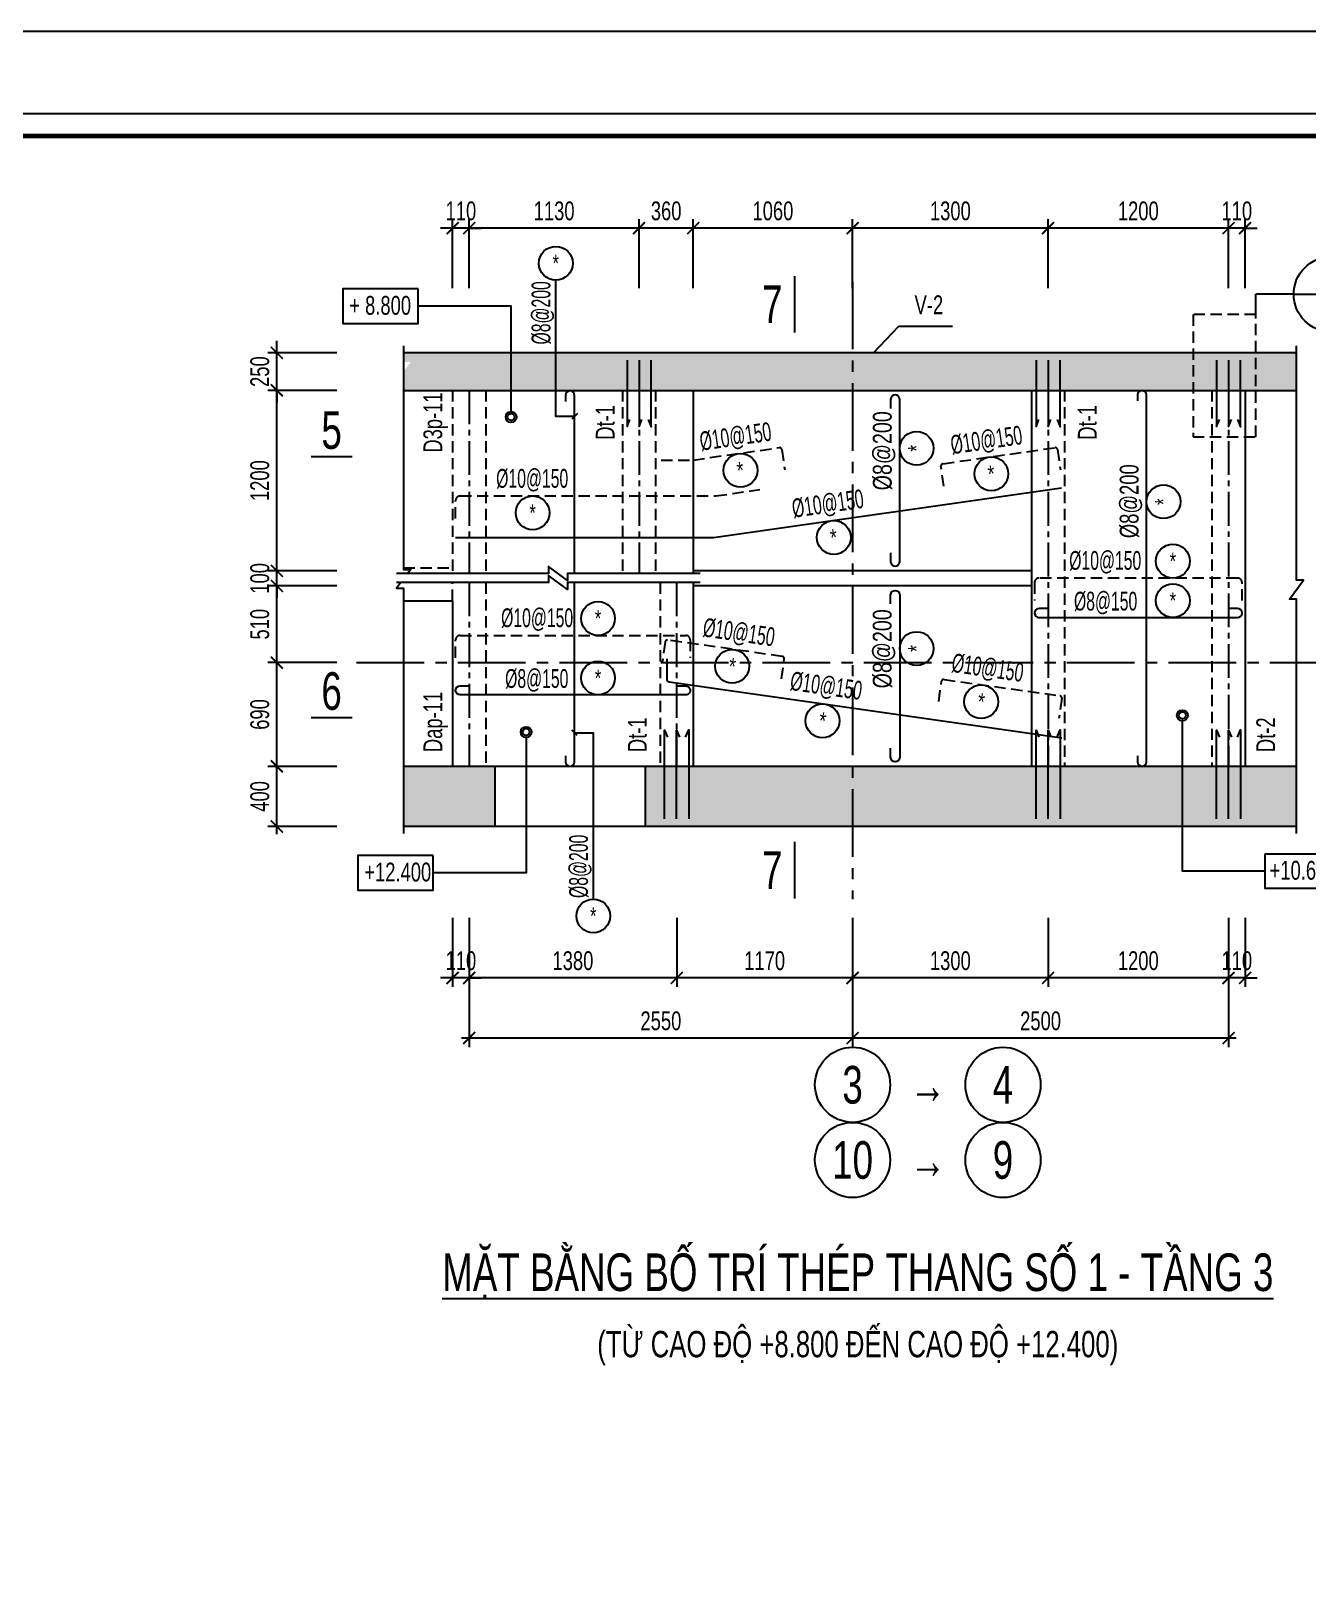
# Model space of a CAD drawing. Header units: millimetres. Extents: x -77370 to 109412, y -14880 to 214694.
# Drawn here: x 56709 to 65201, y 204368 to 214694 of the extents above; entities that cross this region are included whole.
import ezdxf
from ezdxf.enums import TextEntityAlignment as Align

# ---------------------------------------------------------------- set-up
doc = ezdxf.new("R2010")
doc.units = ezdxf.units.MM
doc.header["$LTSCALE"] = 300
doc.header["$MEASUREMENT"] = 0
doc.header["$PDMODE"] = 66
doc.linetypes.add('CENTER2', pattern=[1.125, 0.75, -0.125, 0.125, -0.125])
doc.linetypes.add('HIDDEN', pattern=[0.375, 0.25, -0.125])
doc.layers.get('0').update_dxf_attribs({"linetype": 'CONTINUOUS'})
doc.layers.get('DEFPOINTS').update_dxf_attribs({"linetype": 'CONTINUOUS'})
for name, color, linetype in [('CDC-KHUNGTEN', 7, 'CONTINUOUS'), ('CDC.01.AXIS', 160, 'CENTER2'), ('CDC.02.DIM', 1, 'CONTINUOUS'), ('CDC.03.BORDER', 3, 'CONTINUOUS'), ('CDC.06.TEXT', 2, 'CONTINUOUS'), ('CDC.10.HATCH', 251, 'CONTINUOUS'), ('CDC.11.NOTE', 8, 'CONTINUOUS'), ('CDC.14.STEELNUM', 2, 'CONTINUOUS'), ('KCS_BEAM', 8, 'HIDDEN'), ('KCS_COLUMN', 4, 'CONTINUOUS'), ('KCS_STEEL', 4, 'CONTINUOUS'), ('KCS_STEEL_BOTTOM', 4, 'CONTINUOUS'), ('KCS_STEEL_TOP', 4, 'HIDDEN'), ('KCS_TEXT_B', 2, 'CONTINUOUS')]:
    doc.layers.add(name, color=color, linetype=linetype)
doc.styles.add('KCS_BIGTEXT', font='arial.ttf', dxfattribs={"width": 0.7})
doc.styles.add('KCS_SMTEXT', font='arial.ttf', dxfattribs={"width": 0.7})
doc.dimstyles.new('KCS_DIM50', dxfattribs={"dimscale": 2, "dimtxt": 62.5, "dimasz": 40, "dimexe": 30, "dimexo": 0, "dimgap": 25, "dimtad": 1, "dimdec": 0, "dimzin": 13, "dimdsep": 46, "dimtxsty": 'KCS_SMTEXT', "dimblk": 'ARCHTICK', "dimcen": 0, "dimdle": 25, "dimclrd": 1, "dimclre": 1, "dimclrt": 2, "dimadec": 0, "dimazin": 0, "dimtfac": 1, "dimtdec": 0, "dimtix": 1, "dimtmove": 2, "dimatfit": 3, "dimfxl": 1, "dimtolj": 1, "dimtzin": 13, "dimarcsym": 0})

# ---------------------------------------------------------------- blocks, each defined once
blk = doc.blocks.new('_ArchTick')
at = {"color": 0, "linetype": 'ByBlock', "const_width": 0.15}
blk.add_lwpolyline([(-0.5, -0.5), (0.5, 0.5)], dxfattribs=at)
blk = doc.blocks.new('*D1352')
at = {"layer": 'CDC.02.DIM', "color": 1, "lineweight": -2, "transparency": 16777216}
for p, q in [((62173, 208798), (62173, 207938)), ((64673, 208798), (64673, 207938)), ((64723, 207998), (62123, 207998))]:
    blk.add_line(p, q, dxfattribs=at)
at = {"layer": 'DEFPOINTS', "color": 0, "transparency": 16777216}
for p in [(62173, 208798), (64673, 208798), (62173, 207998)]:
    blk.add_point(p, dxfattribs=at)
at = {"layer": 'CDC.02.DIM', "color": 1, "lineweight": -2, "transparency": 16777216, "xscale": 80, "yscale": 80, "zscale": 80, "rotation": 180}
blk.add_blockref('_ArchTick', (62173, 207998), dxfattribs=at)
at = {"layer": 'CDC.02.DIM', "color": 1, "lineweight": -2, "transparency": 16777216, "xscale": 80, "yscale": 80, "zscale": 80}
blk.add_blockref('_ArchTick', (64673, 207998), dxfattribs=at)
at = {"layer": 'CDC.02.DIM', "color": 2, "transparency": 16777216, "insert": (63423, 208112), "char_height": 125, "attachment_point": 5, "style": 'KCS_SMTEXT'}
blk.add_mtext('\\A1;2500', dxfattribs=at)
blk = doc.blocks.new('*D1353')
at = {"layer": 'CDC.02.DIM', "color": 1, "lineweight": -2, "transparency": 16777216}
for p, q in [((62173, 208798), (62173, 208338)), ((63473, 208798), (63473, 208338)), ((63523, 208398), (62123, 208398))]:
    blk.add_line(p, q, dxfattribs=at)
at = {"layer": 'DEFPOINTS', "color": 0, "transparency": 16777216}
for p in [(62173, 208798), (63473, 208798), (62173, 208398)]:
    blk.add_point(p, dxfattribs=at)
at = {"layer": 'CDC.02.DIM', "color": 1, "lineweight": -2, "transparency": 16777216, "xscale": 80, "yscale": 80, "zscale": 80, "rotation": 180}
blk.add_blockref('_ArchTick', (62173, 208398), dxfattribs=at)
at = {"layer": 'CDC.02.DIM', "color": 1, "lineweight": -2, "transparency": 16777216, "xscale": 80, "yscale": 80, "zscale": 80}
blk.add_blockref('_ArchTick', (63473, 208398), dxfattribs=at)
at = {"layer": 'CDC.02.DIM', "color": 2, "transparency": 16777216, "insert": (62823, 208512), "char_height": 125, "attachment_point": 5, "style": 'KCS_SMTEXT'}
blk.add_mtext('\\A1;1300', dxfattribs=at)
blk = doc.blocks.new('*D1354')
at = {"layer": 'CDC.02.DIM', "color": 1, "lineweight": -2, "transparency": 16777216}
for p, q in [((64673, 208798), (64673, 208338)), ((64783, 208798), (64783, 208338)), ((64673, 208398), (64593, 208398)), ((64783, 208398), (64673, 208398)), ((64783, 208398), (64863, 208398))]:
    blk.add_line(p, q, dxfattribs=at)
at = {"layer": 'DEFPOINTS', "color": 0, "transparency": 16777216}
for p in [(64673, 208798), (64783, 208798), (64673, 208398)]:
    blk.add_point(p, dxfattribs=at)
at = {"layer": 'CDC.02.DIM', "color": 1, "lineweight": -2, "transparency": 16777216, "xscale": 80, "yscale": 80, "zscale": 80}
blk.add_blockref('_ArchTick', (64673, 208398), dxfattribs=at)
at = {"layer": 'CDC.02.DIM', "color": 1, "lineweight": -2, "transparency": 16777216, "xscale": 80, "yscale": 80, "zscale": 80, "rotation": 180}
blk.add_blockref('_ArchTick', (64783, 208398), dxfattribs=at)
at = {"layer": 'CDC.02.DIM', "color": 2, "transparency": 16777216, "insert": (64728, 208512), "char_height": 125, "attachment_point": 5, "style": 'KCS_SMTEXT'}
blk.add_mtext('\\A1;110', dxfattribs=at)
blk = doc.blocks.new('*D1355')
at = {"layer": 'CDC.02.DIM', "color": 1, "lineweight": -2, "transparency": 16777216}
for p, q in [((59623, 208798), (59623, 208338)), ((61003, 208798), (61003, 208338)), ((61053, 208398), (59573, 208398))]:
    blk.add_line(p, q, dxfattribs=at)
at = {"layer": 'DEFPOINTS', "color": 0, "transparency": 16777216}
for p in [(59623, 208798), (61003, 208798), (59623, 208398)]:
    blk.add_point(p, dxfattribs=at)
at = {"layer": 'CDC.02.DIM', "color": 1, "lineweight": -2, "transparency": 16777216, "xscale": 80, "yscale": 80, "zscale": 80, "rotation": 180}
blk.add_blockref('_ArchTick', (59623, 208398), dxfattribs=at)
at = {"layer": 'CDC.02.DIM', "color": 1, "lineweight": -2, "transparency": 16777216, "xscale": 80, "yscale": 80, "zscale": 80}
blk.add_blockref('_ArchTick', (61003, 208398), dxfattribs=at)
at = {"layer": 'CDC.02.DIM', "color": 2, "transparency": 16777216, "insert": (60313, 208512), "char_height": 125, "attachment_point": 5, "style": 'KCS_SMTEXT'}
blk.add_mtext('\\A1;1380', dxfattribs=at)
blk = doc.blocks.new('*D1356')
at = {"layer": 'CDC.02.DIM', "color": 1, "lineweight": -2, "transparency": 16777216}
for p, q in [((59513, 208798), (59513, 208338)), ((59623, 208798), (59623, 208338)), ((59513, 208398), (59433, 208398)), ((59623, 208398), (59513, 208398)), ((59623, 208398), (59703, 208398))]:
    blk.add_line(p, q, dxfattribs=at)
at = {"layer": 'DEFPOINTS', "color": 0, "transparency": 16777216}
for p in [(59513, 208798), (59623, 208798), (59513, 208398)]:
    blk.add_point(p, dxfattribs=at)
at = {"layer": 'CDC.02.DIM', "color": 1, "lineweight": -2, "transparency": 16777216, "xscale": 80, "yscale": 80, "zscale": 80}
blk.add_blockref('_ArchTick', (59513, 208398), dxfattribs=at)
at = {"layer": 'CDC.02.DIM', "color": 1, "lineweight": -2, "transparency": 16777216, "xscale": 80, "yscale": 80, "zscale": 80, "rotation": 180}
blk.add_blockref('_ArchTick', (59623, 208398), dxfattribs=at)
at = {"layer": 'CDC.02.DIM', "color": 2, "transparency": 16777216, "insert": (59568, 208512), "char_height": 125, "attachment_point": 5, "style": 'KCS_SMTEXT'}
blk.add_mtext('\\A1;110', dxfattribs=at)
blk = doc.blocks.new('*D1357')
at = {"layer": 'CDC.02.DIM', "color": 1, "lineweight": -2, "transparency": 16777216}
for p, q in [((59623, 208798), (59623, 207938)), ((62173, 208798), (62173, 207938)), ((62223, 207998), (59573, 207998))]:
    blk.add_line(p, q, dxfattribs=at)
at = {"layer": 'DEFPOINTS', "color": 0, "transparency": 16777216}
for p in [(59623, 208798), (62173, 208798), (59623, 207998)]:
    blk.add_point(p, dxfattribs=at)
at = {"layer": 'CDC.02.DIM', "color": 1, "lineweight": -2, "transparency": 16777216, "xscale": 80, "yscale": 80, "zscale": 80, "rotation": 180}
blk.add_blockref('_ArchTick', (59623, 207998), dxfattribs=at)
at = {"layer": 'CDC.02.DIM', "color": 1, "lineweight": -2, "transparency": 16777216, "xscale": 80, "yscale": 80, "zscale": 80}
blk.add_blockref('_ArchTick', (62173, 207998), dxfattribs=at)
at = {"layer": 'CDC.02.DIM', "color": 2, "transparency": 16777216, "insert": (60898, 208112), "char_height": 125, "attachment_point": 5, "style": 'KCS_SMTEXT'}
blk.add_mtext('\\A1;2550', dxfattribs=at)
blk = doc.blocks.new('*D1358')
at = {"layer": 'CDC.02.DIM', "color": 1, "lineweight": -2, "transparency": 16777216}
for p, q in [((61003, 208798), (61003, 208338)), ((62173, 208798), (62173, 208338)), ((62223, 208398), (60953, 208398))]:
    blk.add_line(p, q, dxfattribs=at)
at = {"layer": 'DEFPOINTS', "color": 0, "transparency": 16777216}
for p in [(61003, 208798), (62173, 208798), (61003, 208398)]:
    blk.add_point(p, dxfattribs=at)
at = {"layer": 'CDC.02.DIM', "color": 1, "lineweight": -2, "transparency": 16777216, "xscale": 80, "yscale": 80, "zscale": 80, "rotation": 180}
blk.add_blockref('_ArchTick', (61003, 208398), dxfattribs=at)
at = {"layer": 'CDC.02.DIM', "color": 1, "lineweight": -2, "transparency": 16777216, "xscale": 80, "yscale": 80, "zscale": 80}
blk.add_blockref('_ArchTick', (62173, 208398), dxfattribs=at)
at = {"layer": 'CDC.02.DIM', "color": 2, "transparency": 16777216, "insert": (61588, 208512), "char_height": 125, "attachment_point": 5, "style": 'KCS_SMTEXT'}
blk.add_mtext('\\A1;1170', dxfattribs=at)
blk = doc.blocks.new('*D1359')
at = {"layer": 'CDC.02.DIM', "color": 1, "lineweight": -2, "transparency": 16777216}
for p, q in [((63473, 208798), (63473, 208338)), ((64673, 208798), (64673, 208338)), ((64723, 208398), (63423, 208398))]:
    blk.add_line(p, q, dxfattribs=at)
at = {"layer": 'DEFPOINTS', "color": 0, "transparency": 16777216}
for p in [(63473, 208798), (64673, 208798), (63473, 208398)]:
    blk.add_point(p, dxfattribs=at)
at = {"layer": 'CDC.02.DIM', "color": 1, "lineweight": -2, "transparency": 16777216, "xscale": 80, "yscale": 80, "zscale": 80, "rotation": 180}
blk.add_blockref('_ArchTick', (63473, 208398), dxfattribs=at)
at = {"layer": 'CDC.02.DIM', "color": 1, "lineweight": -2, "transparency": 16777216, "xscale": 80, "yscale": 80, "zscale": 80}
blk.add_blockref('_ArchTick', (64673, 208398), dxfattribs=at)
at = {"layer": 'CDC.02.DIM', "color": 2, "transparency": 16777216, "insert": (64073, 208512), "char_height": 125, "attachment_point": 5, "style": 'KCS_SMTEXT'}
blk.add_mtext('\\A1;1200', dxfattribs=at)
blk = doc.blocks.new('*D1360')
at = {"layer": 'CDC.02.DIM', "color": 1, "lineweight": -2, "transparency": 16777216}
for p, q in [((58344, 209355), (58344, 209855)), ((58744, 209805), (58284, 209805)), ((58744, 209405), (58284, 209405))]:
    blk.add_line(p, q, dxfattribs=at)
at = {"layer": 'DEFPOINTS', "color": 0, "transparency": 16777216}
for p in [(58344, 209805), (58744, 209805), (58744, 209405)]:
    blk.add_point(p, dxfattribs=at)
at = {"layer": 'CDC.02.DIM', "color": 1, "lineweight": -2, "transparency": 16777216, "xscale": 80, "yscale": 80, "zscale": 80}
for p, rotation in [((58344, 209805), 90), ((58344, 209405), 270)]:
    blk.add_blockref('_ArchTick', p, dxfattribs=dict(at, rotation=rotation))
at = {"layer": 'CDC.02.DIM', "color": 2, "transparency": 16777216, "insert": (58231, 209605), "char_height": 125, "attachment_point": 5, "rotation": 90, "style": 'KCS_SMTEXT'}
blk.add_mtext('\\A1;400', dxfattribs=at)
blk = doc.blocks.new('*D1361')
at = {"layer": 'CDC.02.DIM', "color": 1, "lineweight": -2, "transparency": 16777216}
for p, q in [((58744, 210495), (58284, 210495)), ((58344, 209755), (58344, 210545)), ((58744, 209805), (58284, 209805))]:
    blk.add_line(p, q, dxfattribs=at)
at = {"layer": 'DEFPOINTS', "color": 0, "transparency": 16777216}
for p in [(58344, 210495), (58744, 210495), (58744, 209805)]:
    blk.add_point(p, dxfattribs=at)
at = {"layer": 'CDC.02.DIM', "color": 1, "lineweight": -2, "transparency": 16777216, "xscale": 80, "yscale": 80, "zscale": 80}
for p, rotation in [((58344, 210495), 90), ((58344, 209805), 270)]:
    blk.add_blockref('_ArchTick', p, dxfattribs=dict(at, rotation=rotation))
at = {"layer": 'CDC.02.DIM', "color": 2, "transparency": 16777216, "insert": (58231, 210150), "char_height": 125, "attachment_point": 5, "rotation": 90, "style": 'KCS_SMTEXT'}
blk.add_mtext('\\A1;690', dxfattribs=at)
blk = doc.blocks.new('*D1362')
at = {"layer": 'CDC.02.DIM', "color": 1, "lineweight": -2, "transparency": 16777216}
for p, q in [((58344, 211055), (58344, 212355)), ((58744, 212305), (58284, 212305)), ((58744, 211105), (58284, 211105))]:
    blk.add_line(p, q, dxfattribs=at)
at = {"layer": 'DEFPOINTS', "color": 0, "transparency": 16777216}
for p in [(58344, 212305), (58744, 212305), (58744, 211105)]:
    blk.add_point(p, dxfattribs=at)
at = {"layer": 'CDC.02.DIM', "color": 1, "lineweight": -2, "transparency": 16777216, "xscale": 80, "yscale": 80, "zscale": 80}
for p, rotation in [((58344, 212305), 90), ((58344, 211105), 270)]:
    blk.add_blockref('_ArchTick', p, dxfattribs=dict(at, rotation=rotation))
at = {"layer": 'CDC.02.DIM', "color": 2, "transparency": 16777216, "insert": (58231, 211705), "char_height": 125, "attachment_point": 5, "rotation": 90, "style": 'KCS_SMTEXT'}
blk.add_mtext('\\A1;1200', dxfattribs=at)
blk = doc.blocks.new('*D1363')
at = {"layer": 'CDC.02.DIM', "color": 1, "lineweight": -2, "transparency": 16777216}
for p, q in [((58344, 212555), (58344, 212635)), ((58744, 212555), (58284, 212555)), ((58344, 212305), (58344, 212555)), ((58744, 212305), (58284, 212305)), ((58344, 212305), (58344, 212225))]:
    blk.add_line(p, q, dxfattribs=at)
at = {"layer": 'DEFPOINTS', "color": 0, "transparency": 16777216}
for p in [(58344, 212555), (58744, 212555), (58744, 212305)]:
    blk.add_point(p, dxfattribs=at)
at = {"layer": 'CDC.02.DIM', "color": 1, "lineweight": -2, "transparency": 16777216, "xscale": 80, "yscale": 80, "zscale": 80}
for p, rotation in [((58344, 212555), 270), ((58344, 212305), 90)]:
    blk.add_blockref('_ArchTick', p, dxfattribs=dict(at, rotation=rotation))
at = {"layer": 'CDC.02.DIM', "color": 2, "transparency": 16777216, "insert": (58231, 212430), "char_height": 125, "attachment_point": 5, "rotation": 90, "style": 'KCS_SMTEXT'}
blk.add_mtext('\\A1;250', dxfattribs=at)
blk = doc.blocks.new('*D1364')
at = {"layer": 'CDC.02.DIM', "color": 1, "lineweight": -2, "transparency": 16777216}
for p, q in [((62173, 212984), (62173, 213444)), ((63473, 212984), (63473, 213444)), ((63523, 213384), (62123, 213384))]:
    blk.add_line(p, q, dxfattribs=at)
at = {"layer": 'DEFPOINTS', "color": 0, "transparency": 16777216}
for p in [(62173, 213384), (62173, 212984), (63473, 212984)]:
    blk.add_point(p, dxfattribs=at)
at = {"layer": 'CDC.02.DIM', "color": 1, "lineweight": -2, "transparency": 16777216, "xscale": 80, "yscale": 80, "zscale": 80, "rotation": 180}
blk.add_blockref('_ArchTick', (62173, 213384), dxfattribs=at)
at = {"layer": 'CDC.02.DIM', "color": 1, "lineweight": -2, "transparency": 16777216, "xscale": 80, "yscale": 80, "zscale": 80}
blk.add_blockref('_ArchTick', (63473, 213384), dxfattribs=at)
at = {"layer": 'CDC.02.DIM', "color": 2, "transparency": 16777216, "insert": (62823, 213498), "char_height": 125, "attachment_point": 5, "style": 'KCS_SMTEXT'}
blk.add_mtext('\\A1;1300', dxfattribs=at)
blk = doc.blocks.new('*D1365')
at = {"layer": 'CDC.02.DIM', "color": 1, "lineweight": -2, "transparency": 16777216}
for p, q in [((64673, 212984), (64673, 213444)), ((64783, 212984), (64783, 213444)), ((64673, 213384), (64593, 213384)), ((64783, 213384), (64673, 213384)), ((64783, 213384), (64863, 213384))]:
    blk.add_line(p, q, dxfattribs=at)
at = {"layer": 'DEFPOINTS', "color": 0, "transparency": 16777216}
for p in [(64673, 213384), (64673, 212984), (64783, 212984)]:
    blk.add_point(p, dxfattribs=at)
at = {"layer": 'CDC.02.DIM', "color": 1, "lineweight": -2, "transparency": 16777216, "xscale": 80, "yscale": 80, "zscale": 80}
blk.add_blockref('_ArchTick', (64673, 213384), dxfattribs=at)
at = {"layer": 'CDC.02.DIM', "color": 1, "lineweight": -2, "transparency": 16777216, "xscale": 80, "yscale": 80, "zscale": 80, "rotation": 180}
blk.add_blockref('_ArchTick', (64783, 213384), dxfattribs=at)
at = {"layer": 'CDC.02.DIM', "color": 2, "transparency": 16777216, "insert": (64728, 213498), "char_height": 125, "attachment_point": 5, "style": 'KCS_SMTEXT'}
blk.add_mtext('\\A1;110', dxfattribs=at)
blk = doc.blocks.new('*D1366')
at = {"layer": 'CDC.02.DIM', "color": 1, "lineweight": -2, "transparency": 16777216}
for p, q in [((61113, 212984), (61113, 213444)), ((62173, 212984), (62173, 213444)), ((62223, 213384), (61063, 213384))]:
    blk.add_line(p, q, dxfattribs=at)
at = {"layer": 'DEFPOINTS', "color": 0, "transparency": 16777216}
for p in [(61113, 213384), (61113, 212984), (62173, 212984)]:
    blk.add_point(p, dxfattribs=at)
at = {"layer": 'CDC.02.DIM', "color": 1, "lineweight": -2, "transparency": 16777216, "xscale": 80, "yscale": 80, "zscale": 80, "rotation": 180}
blk.add_blockref('_ArchTick', (61113, 213384), dxfattribs=at)
at = {"layer": 'CDC.02.DIM', "color": 1, "lineweight": -2, "transparency": 16777216, "xscale": 80, "yscale": 80, "zscale": 80}
blk.add_blockref('_ArchTick', (62173, 213384), dxfattribs=at)
at = {"layer": 'CDC.02.DIM', "color": 2, "transparency": 16777216, "insert": (61643, 213498), "char_height": 125, "attachment_point": 5, "style": 'KCS_SMTEXT'}
blk.add_mtext('\\A1;1060', dxfattribs=at)
blk = doc.blocks.new('*D1367')
at = {"layer": 'CDC.02.DIM', "color": 1, "lineweight": -2, "transparency": 16777216}
for p, q in [((63473, 212984), (63473, 213444)), ((64673, 212984), (64673, 213444)), ((64723, 213384), (63423, 213384))]:
    blk.add_line(p, q, dxfattribs=at)
at = {"layer": 'DEFPOINTS', "color": 0, "transparency": 16777216}
for p in [(63473, 213384), (63473, 212984), (64673, 212984)]:
    blk.add_point(p, dxfattribs=at)
at = {"layer": 'CDC.02.DIM', "color": 1, "lineweight": -2, "transparency": 16777216, "xscale": 80, "yscale": 80, "zscale": 80, "rotation": 180}
blk.add_blockref('_ArchTick', (63473, 213384), dxfattribs=at)
at = {"layer": 'CDC.02.DIM', "color": 1, "lineweight": -2, "transparency": 16777216, "xscale": 80, "yscale": 80, "zscale": 80}
blk.add_blockref('_ArchTick', (64673, 213384), dxfattribs=at)
at = {"layer": 'CDC.02.DIM', "color": 2, "transparency": 16777216, "insert": (64073, 213498), "char_height": 125, "attachment_point": 5, "style": 'KCS_SMTEXT'}
blk.add_mtext('\\A1;1200', dxfattribs=at)
blk = doc.blocks.new('*D1368')
at = {"layer": 'CDC.02.DIM', "color": 1, "lineweight": -2, "transparency": 16777216}
for p, q in [((59623, 212984), (59623, 213444)), ((60753, 212984), (60753, 213444)), ((60803, 213384), (59573, 213384))]:
    blk.add_line(p, q, dxfattribs=at)
at = {"layer": 'DEFPOINTS', "color": 0, "transparency": 16777216}
for p in [(59623, 213384), (59623, 212984), (60753, 212984)]:
    blk.add_point(p, dxfattribs=at)
at = {"layer": 'CDC.02.DIM', "color": 1, "lineweight": -2, "transparency": 16777216, "xscale": 80, "yscale": 80, "zscale": 80, "rotation": 180}
blk.add_blockref('_ArchTick', (59623, 213384), dxfattribs=at)
at = {"layer": 'CDC.02.DIM', "color": 1, "lineweight": -2, "transparency": 16777216, "xscale": 80, "yscale": 80, "zscale": 80}
blk.add_blockref('_ArchTick', (60753, 213384), dxfattribs=at)
at = {"layer": 'CDC.02.DIM', "color": 2, "transparency": 16777216, "insert": (60188, 213498), "char_height": 125, "attachment_point": 5, "style": 'KCS_SMTEXT'}
blk.add_mtext('\\A1;1130', dxfattribs=at)
blk = doc.blocks.new('*D1369')
at = {"layer": 'CDC.02.DIM', "color": 1, "lineweight": -2, "transparency": 16777216}
for p, q in [((59513, 212984), (59513, 213444)), ((59623, 212984), (59623, 213444)), ((59513, 213384), (59433, 213384)), ((59623, 213384), (59513, 213384)), ((59623, 213384), (59703, 213384))]:
    blk.add_line(p, q, dxfattribs=at)
at = {"layer": 'DEFPOINTS', "color": 0, "transparency": 16777216}
for p in [(59513, 213384), (59513, 212984), (59623, 212984)]:
    blk.add_point(p, dxfattribs=at)
at = {"layer": 'CDC.02.DIM', "color": 1, "lineweight": -2, "transparency": 16777216, "xscale": 80, "yscale": 80, "zscale": 80}
blk.add_blockref('_ArchTick', (59513, 213384), dxfattribs=at)
at = {"layer": 'CDC.02.DIM', "color": 1, "lineweight": -2, "transparency": 16777216, "xscale": 80, "yscale": 80, "zscale": 80, "rotation": 180}
blk.add_blockref('_ArchTick', (59623, 213384), dxfattribs=at)
at = {"layer": 'CDC.02.DIM', "color": 2, "transparency": 16777216, "insert": (59568, 213498), "char_height": 125, "attachment_point": 5, "style": 'KCS_SMTEXT'}
blk.add_mtext('\\A1;110', dxfattribs=at)
blk = doc.blocks.new('*D1370')
at = {"layer": 'CDC.02.DIM', "color": 1, "lineweight": -2, "transparency": 16777216}
for p, q in [((58744, 211005), (58284, 211005)), ((58344, 210445), (58344, 211055)), ((58744, 210495), (58284, 210495))]:
    blk.add_line(p, q, dxfattribs=at)
at = {"layer": 'DEFPOINTS', "color": 0, "transparency": 16777216}
for p in [(58344, 211005), (58744, 211005), (58744, 210495)]:
    blk.add_point(p, dxfattribs=at)
at = {"layer": 'CDC.02.DIM', "color": 1, "lineweight": -2, "transparency": 16777216, "xscale": 80, "yscale": 80, "zscale": 80}
for p, rotation in [((58344, 211005), 90), ((58344, 210495), 270)]:
    blk.add_blockref('_ArchTick', p, dxfattribs=dict(at, rotation=rotation))
at = {"layer": 'CDC.02.DIM', "color": 2, "transparency": 16777216, "insert": (58231, 210750), "char_height": 125, "attachment_point": 5, "rotation": 90, "style": 'KCS_SMTEXT'}
blk.add_mtext('\\A1;510', dxfattribs=at)
blk = doc.blocks.new('*D1392')
at = {"layer": 'CDC.02.DIM', "color": 1, "lineweight": -2, "transparency": 16777216}
for p, q in [((60753, 212984), (60753, 213444)), ((61113, 212984), (61113, 213444)), ((61163, 213384), (60703, 213384))]:
    blk.add_line(p, q, dxfattribs=at)
at = {"layer": 'DEFPOINTS', "color": 0, "transparency": 16777216}
for p in [(60753, 213384), (60753, 212984), (61113, 212984)]:
    blk.add_point(p, dxfattribs=at)
at = {"layer": 'CDC.02.DIM', "color": 1, "lineweight": -2, "transparency": 16777216, "xscale": 80, "yscale": 80, "zscale": 80, "rotation": 180}
blk.add_blockref('_ArchTick', (60753, 213384), dxfattribs=at)
at = {"layer": 'CDC.02.DIM', "color": 1, "lineweight": -2, "transparency": 16777216, "xscale": 80, "yscale": 80, "zscale": 80}
blk.add_blockref('_ArchTick', (61113, 213384), dxfattribs=at)
at = {"layer": 'CDC.02.DIM', "color": 2, "transparency": 16777216, "insert": (60933, 213498), "char_height": 125, "attachment_point": 5, "style": 'KCS_SMTEXT'}
blk.add_mtext('\\A1;360', dxfattribs=at)
blk = doc.blocks.new('*D1394')
at = {"layer": 'CDC.02.DIM', "color": 1, "lineweight": -2, "transparency": 16777216}
for p, q in [((58344, 211105), (58344, 211185)), ((58744, 211105), (58284, 211105)), ((58344, 211005), (58344, 211105)), ((58744, 211005), (58284, 211005)), ((58344, 211005), (58344, 210925))]:
    blk.add_line(p, q, dxfattribs=at)
at = {"layer": 'DEFPOINTS', "color": 0, "transparency": 16777216}
for p in [(58344, 211105), (58744, 211105), (58744, 211005)]:
    blk.add_point(p, dxfattribs=at)
at = {"layer": 'CDC.02.DIM', "color": 1, "lineweight": -2, "transparency": 16777216, "xscale": 80, "yscale": 80, "zscale": 80}
for p, rotation in [((58344, 211105), 270), ((58344, 211005), 90)]:
    blk.add_blockref('_ArchTick', p, dxfattribs=dict(at, rotation=rotation))
at = {"layer": 'CDC.02.DIM', "color": 2, "transparency": 16777216, "insert": (58231, 211055), "char_height": 125, "attachment_point": 5, "rotation": 90, "style": 'KCS_SMTEXT'}
blk.add_mtext('\\A1;100', dxfattribs=at)
blk = doc.blocks.new('GCC_01')
at = {"layer": 'CDC.06.TEXT', "color": 4}
blk.add_line((0, 0), (0, 375), dxfattribs=at)
at = {"layer": 'CDC.06.TEXT', "color": 4, "style": 'KCS_BIGTEXT', "width": 0.6}
blk.add_attdef('1', text='', height=250, dxfattribs=at).set_placement((-83, 62), align=Align.RIGHT)
blk = doc.blocks.new('Khung tên chuẩn')
at = {"layer": 'CDC-KHUNGTEN', "color": 8}
blk.add_lwpolyline([(75096, 1100), (83000, 1100), (83000, 58300), (3000, 58300), (3000, 1100), (75096, 1100)], dxfattribs=at)
at = {"layer": 'CDC-KHUNGTEN', "color": 255, "lineweight": 60}
blk.add_lwpolyline([(74900, 1400), (74900, 58000), (3300, 58000), (3300, 1400), (74900, 1400)], close=True, dxfattribs=at)
at = {"layer": 'DEFPOINTS', "color": 1, "ltscale": 0.2}
blk.add_lwpolyline([(0, 0), (0, 59400), (84100, 59400), (84100, 0), (0, 0)], close=True, dxfattribs=at)

msp = doc.modelspace()

# ---------------------------------------------------------------- hatches: boundary and pattern name
at = {"layer": 'CDC.10.HATCH'}
h = msp.add_hatch(dxfattribs=at)
h.set_pattern_fill('BETONG', color=256, scale=30, style=0, pattern_type=2)
h.set_pattern_definition([(50, (-2146368.6, 1614703.56), (215.178055, -18.82564), [22.5, -247.5]), (355, (-2146368.6, 1614703.56), (-41.6254, 225.65764), [18, -198]), (100.4514, (-2146350.68, 1614702), (173.552815, 206.831863), [19.122057, -210.342634]), (46.1842, (-2146368.6, 1614763.56), (320.172315, -49.655704), [33.75, -371.25]), (96.6356, (-2146341.93, 1614759.43), (280.39881, 292.23536), [28.683086, -315.5139]), (351.1842, (-2146368.6, 1614763.56), (280.398584, 292.23558), [27, -297]), (21, (-2146338.6, 1614748.56), (179.072116, -120.785667), [22.5, -247.5]), (226, (-2146338.6, 1614748.56), (201.564637, -109.661943), [18, -198]), (71.4514, (-2146323.68, 1614738.5), (252.066789, 96.759149), [19.122057, -210.342634]), (67.5, (-2146368.61, 1614703.56), (-46.774855, 88.3123386), [0, -195.6, 0, -201, 0, -198.75]), (4.5, (-2146368.61, 1614703.56), (85.005277, 114.0309566), [0, -114.6, 0, -191.1, 0, -75.75]), (327.5, (-2146435.51, 1614703.56), (160.1467309, -6.7664615), [0, -75, 0, -234, 0, -310.5]), (317.5, (-2146465.5, 1614703.56), (174.955851, 30.031495), [0, -97.5, 0, -155.4, 0, -220.5]), (315, (-2146368.61, 1614703.56), (90.1561146, 90.1561146), []), (315, (-2146368.61, 1614740.31), (90.1561146, 90.1561146), [])])
h.paths.add_polyline_path([(65125.4, 209805.3), (60792.9, 209805.3), (60792.9, 209405.3), (65125.4, 209405.3)])
h.paths.add_polyline_path([(59792.9, 209805.3), (59187.2, 209805.3), (59187.2, 209405.3), (59792.9, 209405.3)])
h.paths.add_polyline_path([(59187.2, 212492.8), (59234.1, 212492.8), (59187.2, 212430.3), (59187.2, 212305.3), (65125.4, 212305.3), (65125.4, 212555.3), (59187.2, 212555.3)])

# ---------------------------------------------------------------- linework, layer by layer
at = {"layer": 'CDC.01.AXIS', "ltscale": 2}
for p, q in [((62172.9, 213028.9), (62172.9, 208922.3)), ((58873.7, 210495.3), (65429.4, 210495.3))]:
    msp.add_line(p, q, dxfattribs=at)
at = {"layer": 'CDC.01.AXIS'}
for p, q in [((59622.9, 212305.3), (59622.9, 211086.7)), ((60752.9, 212305.3), (60752.9, 211086.7)), ((63472.9, 212305.1), (63472.9, 209805.3)), ((64672.9, 212305.3), (64672.9, 209805.3)), ((59622.9, 211028.1), (59622.9, 209805.3)), ((61002.9, 211028.1), (61002.9, 209805.3))]:
    msp.add_line(p, q, dxfattribs=at)
at = {"layer": 'CDC.02.DIM', "linetype": 'ByBlock'}
for points in [[(59283.9, 212979.8), (58782.7, 212979.8), (58782.7, 212749.1), (59283.9, 212749.1)], [(59383.9, 209211.5), (58882.7, 209211.5), (58882.7, 208980.8), (59383.9, 208980.8)], [(64916.1, 209223), (65417.3, 209223), (65417.3, 208992.3), (64916.1, 208992.3)]]:
    msp.add_lwpolyline(points, close=True, dxfattribs=at)
for points in [[(59901.8, 212163.6), (59901.8, 212864.5), (59283.9, 212864.5)], [(64916.1, 209107.6), (64366.1, 209107.6), (64366.1, 210107.6)], [(60001.8, 209997), (60001.8, 209096.1), (59383.9, 209096.1)]]:
    msp.add_lwpolyline(points, dxfattribs=at)
at = {"layer": 'CDC.02.DIM', "color": 3}
for centre in [(59901.8, 212127.7), (64366.1, 210143.6), (60001.8, 210032.9)]:
    msp.add_circle(centre, 36, dxfattribs=at)
at = {"layer": 'CDC.02.DIM', "linetype": 'ByBlock'}
for centre in [(59901.8, 212127.7), (64366.1, 210143.6), (60001.8, 210032.9)]:
    msp.add_circle(centre, 23, dxfattribs=at)
at = {"layer": 'CDC.02.DIM'}
for centre in [(62172.9, 207687.8), (63172.9, 207687.8), (62172.9, 207187.8), (63172.9, 207187.8)]:
    msp.add_circle(centre, 250, dxfattribs=at)
at = {"layer": 'CDC.03.BORDER'}
for p, q in [((61112.9, 212305.3), (61112.9, 211086.7)), ((63362.9, 212305.1), (63362.9, 209805.3)), ((64782.9, 212305.3), (64782.9, 209805.3)), ((63362.9, 211105.3), (61112.9, 211105.3)), ((61112.9, 211028.1), (61112.9, 209805.3)), ((63362.9, 211005.3), (61112.9, 211005.3)), ((59187.2, 210905.3), (59512.9, 210905.3)), ((59512.9, 210905.3), (59512.9, 209805.3))]:
    msp.add_line(p, q, dxfattribs=at)
at = {"layer": 'CDC.06.TEXT', "color": 8}
msp.add_line((65106.4, 212944), (65606.4, 212944), dxfattribs=at)
msp.add_circle((65356.4, 212944), 250, dxfattribs=at)
at = {"layer": 'CDC.11.NOTE'}
for p, q in [((64853.8, 212809.2), (64853.8, 212944)), ((65106.4, 212944), (64853.8, 212944)), ((62312.7, 212555.3), (62480.1, 212731.6)), ((62480.1, 212731.6), (62838.2, 212731.6))]:
    msp.add_line(p, q, dxfattribs=at)
at = {"layer": 'CDC.11.NOTE', "color": 3}
for p, q in [((60342.7, 212151), (60305.6, 212113.9)), ((60342.3, 210009.6), (60305.1, 210046.7))]:
    msp.add_line(p, q, dxfattribs=at)
at = {"layer": 'CDC.11.NOTE'}
for points in [[(60324.2, 212132.5), (60198.9, 212132.5), (60198.9, 213037.9)], [(60323.7, 210028.1), (60448.5, 210028.1), (60448.5, 208922.7)]]:
    msp.add_lwpolyline(points, dxfattribs=at)
at = {"layer": 'CDC.11.NOTE', "linetype": 'HIDDEN'}
msp.add_lwpolyline([(64437.1, 211996.5), (64853.8, 211996.5), (64853.8, 212809.2), (64437.1, 212809.2)], close=True, dxfattribs=at)
at = {"layer": 'CDC.11.NOTE', "color": 1}
for points in [[(59187.2, 212602.2), (59187.2, 211114.5), (59234.1, 211114.5), (59213.2, 211086.7)], [(65125.4, 209358.4), (65125.4, 210917.8), (65078.5, 210917.8), (65172.3, 211042.8), (65125.4, 211042.8), (65125.4, 212602.2)], [(61159.8, 211086.7), (60275.9, 211086.7), (60275.9, 211039.8), (60150.9, 211133.5), (60150.9, 211086.7), (59140.3, 211086.7)], [(61159.8, 211028.1), (60275.9, 211028.1), (60275.9, 210981.2), (60150.9, 211075), (60150.9, 211028.1), (59140.3, 211028.1)], [(59169.2, 211028.1), (59140.3, 210989.5), (59187.2, 210989.5), (59187.2, 209358.4)]]:
    msp.add_lwpolyline(points, dxfattribs=at)
at = {"layer": 'CDC.14.STEELNUM', "color": 8}
for centre in [(60198.9, 213150.4), (62598.6, 211919.9), (61427.5, 211773.4), (63096, 211750), (60044.9, 211490.3), (64240.9, 211564.8), (62048.3, 211326.8), (64303, 211169.8), (64303, 210907), (60480, 210788.5), (62598.6, 210588.1), (61372, 210470.1), (60480, 210392.3), (63027.9, 210234.9), (61972.6, 210108), (60448.5, 208810.2)]:
    msp.add_circle(centre, 112.5, dxfattribs=at)
at = {"layer": 'KCS_BEAM'}
for p, q in [((59512.9, 212305.3), (59512.9, 211086.7)), ((59732.9, 212305.3), (59732.9, 211086.7)), ((60642.9, 212305.3), (60642.9, 211086.7)), ((60862.9, 212305.3), (60862.9, 211086.7)), ((63582.9, 212305.1), (63582.9, 209805.3)), ((64562.9, 212305.3), (64562.9, 209805.3)), ((59187.2, 211125.3), (59512.9, 211125.3)), ((59512.9, 210905.3), (59512.9, 211028.1)), ((59732.9, 211028.1), (59732.9, 209805.3)), ((60892.9, 211028.1), (60892.9, 209805.3))]:
    msp.add_line(p, q, dxfattribs=at)
at = {"layer": 'KCS_COLUMN'}
for p, q in [((59792.9, 209805.3), (59792.9, 209405.3)), ((60792.9, 209805.3), (60792.9, 209405.3))]:
    msp.add_line(p, q, dxfattribs=at)
for points in [[(65125.4, 212555.3), (59187.2, 212555.3)], [(59187.2, 212305.3), (65125.4, 212305.3)], [(59187.2, 209805.3), (65125.4, 209805.3)], [(65125.4, 209405.3), (59187.2, 209405.3)]]:
    msp.add_lwpolyline(points, dxfattribs=at)
at = {"layer": 'KCS_STEEL'}
for points in [[(60672.9, 212505.3), (60672.9, 212064.9), (60692.2, 212112)], [(60752.9, 212505.3), (60752.9, 212064.9), (60772.2, 212112)], [(60812.4, 212112), (60832.9, 212063.4), (60832.9, 212505.3)], [(63392.9, 212505.3), (63392.9, 212064.9), (63412.2, 212112)], [(63472.9, 212505.3), (63472.9, 212064.9), (63492.2, 212112)], [(63532.4, 212112), (63552.9, 212063.4), (63552.9, 212505.3)], [(64592.9, 212505.3), (64592.9, 212064.9), (64612.2, 212112)], [(64672.9, 212505.3), (64672.9, 212064.9), (64692.2, 212112)], [(64732.4, 212112), (64752.9, 212063.4), (64752.9, 212505.3)], [(60922.9, 209455.3), (60922.9, 210045.6), (60942.2, 209998.4)], [(61002.9, 209455.3), (61002.9, 210045.6), (61022.2, 209998.4)], [(61062.4, 209998.4), (61082.9, 210047), (61082.9, 209455.3)], [(63392.9, 209455.3), (63392.9, 210045.6), (63412.2, 209998.4)], [(63472.9, 209455.3), (63472.9, 210045.6), (63492.2, 209998.4)], [(63532.4, 209998.4), (63552.9, 210047), (63552.9, 209455.3)], [(64592.9, 209455.3), (64592.9, 210045.6), (64612.2, 209998.4)], [(64672.9, 209455.3), (64672.9, 210045.6), (64692.2, 209998.4)], [(64732.4, 209998.4), (64752.9, 210047), (64752.9, 209455.3)]]:
    msp.add_lwpolyline(points, dxfattribs=at)
at = {"layer": 'KCS_STEEL_BOTTOM', "color": 4}
for points in [[(60324.2, 211086.7), (60324.2, 212271.7, 1), (60264.2, 212271.7), (60264.2, 212231.7)], [(62426.1, 211225.4), (62426.1, 211165.4, 1), (62486.1, 211165.4), (62486.1, 212245.4, 1), (62426.1, 212245.4), (62426.1, 212185.4)], [(64068.4, 209875.3), (64068.4, 209835.3, 1), (64128.4, 209835.3), (64128.4, 212275.3, 1), (64068.4, 212275.3), (64068.4, 212235.3)], [(59532.9, 211326.2), (61246.2, 211326.2, 0.0355213), (61248.3, 211326.4), (63562.2, 211657.2)], [(60263.7, 209875.3), (60263.7, 209835.3, 1), (60323.7, 209835.3), (60323.7, 211028.1)], [(62426.1, 210885.4), (62426.1, 210945.4, -1), (62486.1, 210945.4), (62486.1, 209865.4, -1), (62426.1, 209865.4), (62426.1, 209925.4)], [(63472.9, 210854.5), (63412.9, 210854.5, 1.0017434), (63413, 210794.5), (64732.9, 210794.5, 1), (64732.9, 210854.5), (64672.9, 210854.5)], [(60936.7, 210520), (60936.7, 210387.3, 0.3731609), (60953.9, 210367.5), (63564.2, 209993.9)], [(61002.9, 210339.8), (61062.9, 210339.8, -1.0017434), (61062.8, 210279.8), (59562.9, 210279.8, -1), (59562.9, 210339.8), (59622.9, 210339.8)]]:
    msp.add_lwpolyline(points, format="xyb", dxfattribs=at)
at = {"layer": 'KCS_STEEL_TOP', "color": 4}
for points in [[(60900.9, 211842.1), (61112.9, 211842.1), (61685.8, 211924.4, -0.412609), (61702.2, 211911.1), (61721.2, 211777.5)], [(62779.4, 211667.2), (62760.4, 211800.8, -0.41582), (62773.8, 211817.3), (63519.2, 211924.5, -0.412609), (63535.6, 211911.1), (63554.5, 211777.5)], [(61700.2, 210386.1), (61718.9, 210519.7, 0.41582), (61705.5, 210536.2), (60942.3, 210645, 0.412609), (60925.9, 210631.6), (60907.3, 210498.5)], [(62745.7, 210236.9), (62764.4, 210370.7, -0.41582), (62781.9, 210382.8), (63551.8, 210274.9, -0.412609), (63563.8, 210257.5), (63545, 210123.5)]]:
    msp.add_lwpolyline(points, format="xyb", dxfattribs=at)
at = {"layer": 'KCS_STEEL_TOP'}
for points in [[(59532.9, 211452.8), (59532.9, 211572.8, -0.4142136), (59562.9, 211602.8), (61262.9, 211602.8), (61557.1, 211645.1)], [(64762.9, 210907.3), (64762.9, 211027.3, 0.4142136), (64732.9, 211057.3), (63412.9, 211057.3, 0.4142136), (63382.9, 211027.3), (63382.9, 210907.3)], [(59532.9, 210526), (59532.9, 210646, -0.4142136), (59562.9, 210676), (61062.9, 210676, -0.4142136), (61092.9, 210646), (61092.9, 210526)]]:
    msp.add_lwpolyline(points, format="xyb", dxfattribs=at)

# ---------------------------------------------------------------- block references
at = {"xscale": 0.5000000002619345, "yscale": 0.5000000002619345, "zscale": 0.5000000002619345}
msp.add_blockref('Khung tên chuẩn', (42050, 184994.5), dxfattribs=at)
at = {"layer": 'CDC.06.TEXT'}
ref = msp.add_blockref('GCC_01', (61789.7, 212690.2), dxfattribs=at)
ref.add_attrib('1', '7', dxfattribs={"color": 4, "height": 250, "style": 'KCS_BIGTEXT', "width": 0.7}).set_placement((61706.4, 212752.7), align=Align.RIGHT)
ref = msp.add_blockref('GCC_01', (61789.7, 208927.2), dxfattribs=at)
ref.add_attrib('1', '7', dxfattribs={"color": 4, "height": 250, "style": 'KCS_BIGTEXT', "width": 0.7}).set_placement((61706.4, 208989.7), align=Align.RIGHT)

# ---------------------------------------------------------------- texts
at = {"layer": 'CDC.02.DIM', "color": 4, "style": 'KCS_SMTEXT', "width": 0.7}
for s, p in [('3', (62172.9, 207687.8)), ('4', (63172.9, 207687.8)), ('→', (62672.9, 207687.8)), ('10', (62172.9, 207187.8)), ('9', (63172.9, 207187.8)), ('→', (62672.9, 207187.8))]:
    msp.add_text(s, height=250, dxfattribs=at).set_placement(p, align=Align.MIDDLE)
at = {"layer": 'CDC.06.TEXT', "linetype": 'ByBlock', "style": 'KCS_SMTEXT', "width": 0.7}
for s, p in [('+ 8.800', (58825.4, 212808.1)), ('+12.400', (58925.4, 209039.8))]:
    msp.add_text(s, height=125, rotation=360, dxfattribs=at).set_placement(p)
at = {"layer": 'CDC.06.TEXT'}
for s, rotation, style, width, p in [('%%C8@200', 90, 'KCS_SMTEXT', 0.6, (60109.9, 212820.6)), ('%%C8@200', 90.00005, 'KCS_BIGTEXT', 0.75, (62379.5, 211903.4)), ('%%C10@150', 8.28825, 'KCS_BIGTEXT', 0.6, (61395.2, 211990.5)), ('%%C10@150', 8.28825, 'KCS_BIGTEXT', 0.6, (63063.7, 211967.1)), ('%%C8@200', 90, 'KCS_SMTEXT', 0.7, (64021.2, 211568.1)), ('%%C10@150', 8.13749, 'KCS_BIGTEXT', 0.6, (62009, 211544.2)), ('%%C10@150', 351.81719, 'KCS_BIGTEXT', 0.6, (61416, 210688.6)), ('%%C8@200', 90.00003, 'KCS_BIGTEXT', 0.75, (62378.9, 210586.6)), ('%%C10@150', 351.81719, 'KCS_BIGTEXT', 0.6, (63070.4, 210452.7)), ('%%C10@150', 351.81719, 'KCS_BIGTEXT', 0.6, (61996.4, 210332.6)), ('%%C8@200', 90, 'KCS_SMTEXT', 0.6, (60359.5, 209140))]:
    msp.add_text(s, height=125, rotation=rotation, dxfattribs=dict(at, style=style, width=width)).set_placement(p, align=Align.MIDDLE)
at = {"layer": 'CDC.06.TEXT', "style": 'KCS_SMTEXT'}
for s, width, p in [('V-2', 0.7, (62680.2, 212875.2)), ('%%C10@150', 0.6, (60042.2, 211710.6)), ('%%C10@150', 0.6, (63853, 211165.1)), ('%%C8@150', 0.6, (63855.5, 210894.4)), ('%%C10@150', 0.6, (60075, 210783.9)), ('%%C8@150', 0.6, (60072.5, 210379.8))]:
    msp.add_text(s, height=125, dxfattribs=dict(at, width=width)).set_placement(p, align=Align.MIDDLE)
at = {"layer": 'CDC.06.TEXT', "color": 4, "linetype": 'ByBlock', "style": 'KCS_SMTEXT', "width": 0.7}
for s, p in [('%%U 5 ', (58708.2, 212039.3, -31924.4)), ('%%U 6 ', (58708.2, 210305.9, -31924.4))]:
    msp.add_text(s, height=250, dxfattribs=at).set_placement(p, align=Align.MIDDLE)
at = {"layer": 'CDC.06.TEXT', "linetype": 'ByBlock', "style": 'KCS_SMTEXT', "width": 0.7}
msp.add_text('+10.600', height=125, dxfattribs=at).set_placement((64946.1, 209051.3))
at = {"layer": 'CDC.06.TEXT', "color": 4, "style": 'KCS_SMTEXT', "width": 0.7}
for s, height, p in [('%%UMẶT BẰNG BỐ TRÍ THÉP THANG SỐ 1 - TẦNG 3', 250, (62207.5, 206451.3)), ('(TỪ CAO ĐỘ +8.800 ĐẾN CAO ĐỘ +12.400)', 175, (62207.5, 205963.2))]:
    msp.add_text(s, height=height, dxfattribs=at).set_placement(p, align=Align.MIDDLE)
at = {"layer": 'CDC.14.STEELNUM', "style": 'KCS_SMTEXT', "width": 0.7}
for p in [(60198.9, 213150.4), (60044.9, 211490.3), (64303, 211169.8), (64303, 210907), (60480, 210788.5), (60480, 210392.3), (60448.5, 208810.2)]:
    msp.add_text('*', height=112.5, dxfattribs=at).set_placement(p, align=Align.MIDDLE)
at = {"layer": 'CDC.14.STEELNUM'}
for rotation, style, width, p in [(90.00005, 'KCS_BIGTEXT', 0.75, (62598.6, 211919.9)), (8.28825, 'KCS_BIGTEXT', 0.75, (61427.5, 211773.4)), (8.28825, 'KCS_BIGTEXT', 0.75, (63096, 211750)), (90, 'KCS_SMTEXT', 0.7, (64240.9, 211564.8)), (8.13749, 'KCS_BIGTEXT', 0.75, (62048.3, 211326.8)), (90.00003, 'KCS_BIGTEXT', 0.75, (62598.6, 210588.1)), (351.81719, 'KCS_BIGTEXT', 0.75, (61372, 210470.1)), (352.11875, 'KCS_BIGTEXT', 0.75, (63027.9, 210234.9)), (351.86256, 'KCS_BIGTEXT', 0.75, (61972.6, 210108))]:
    msp.add_text('*', height=112.5, rotation=rotation, dxfattribs=dict(at, style=style, width=width)).set_placement(p, align=Align.MIDDLE)
at = {"layer": 'KCS_TEXT_B', "color": 3, "linetype": 'ByBlock', "style": 'KCS_SMTEXT', "width": 0.7}
for s, p in [('D3p-11', (59443.9, 211890.9)), ('Dt-1', (60589.9, 211976.8)), ('Dt-1', (63795.8, 211976.8)), ('Dap-11', (59443.9, 209899.7)), ('Dt-1', (60803.2, 209899.7)), ('Dt-2', (64983.1, 209899.7))]:
    msp.add_text(s, height=125, rotation=90, dxfattribs=at).set_placement(p)

# ---------------------------------------------------------------- dimensions: what is measured, and where the dimension line sits
at = {"layer": 'CDC.02.DIM'}
for base, p1, p2, angle, picture, middle in [((59512.9, 213383.9), (59622.9, 212983.9), (59512.9, 212983.9), 180, '*D1369', (59567.9, 213497.7)), ((59622.9, 213383.9), (60752.9, 212983.9), (59622.9, 212983.9), 180, '*D1368', (60187.9, 213497.8)), ((60752.9, 213383.9), (61112.9, 212983.9), (60752.9, 212983.9), 180, '*D1392', (60932.9, 213497.8)), ((61112.9, 213383.9), (62172.9, 212983.9), (61112.9, 212983.9), 180, '*D1366', (61642.9, 213497.7)), ((62172.9, 213383.9), (63472.9, 212983.9), (62172.9, 212983.9), 180, '*D1364', (62822.9, 213497.8)), ((63472.9, 213383.9), (64672.9, 212983.9), (63472.9, 212983.9), 180, '*D1367', (64072.9, 213497.7)), ((64672.9, 213383.9), (64782.9, 212983.9), (64672.9, 212983.9), 180, '*D1365', (64727.9, 213497.7)), ((58344.3, 212555.3), (58744.3, 212305.3), (58744.3, 212555.3), 90, '*D1363', (58230.5, 212430.3)), ((58344.3, 212305.3), (58744.3, 211105), (58744.3, 212305.3), 90, '*D1362', (58230.5, 211705.2)), ((58344.3, 211105), (58744.3, 211005.3), (58744.3, 211105), 90, '*D1394', (58230.5, 211055.2)), ((58344.3, 211005.3), (58744.3, 210495.3), (58744.3, 211005.3), 90, '*D1370', (58230.5, 210750.3)), ((58344.3, 210495.3), (58744.3, 209805.3), (58744.3, 210495.3), 90, '*D1361', (58230.5, 210150.3)), ((58344.3, 209805.3), (58744.3, 209405.3), (58744.3, 209805.3), 90, '*D1360', (58230.5, 209605.3)), ((59512.9, 208397.8), (59622.9, 208797.8), (59512.9, 208797.8), 180, '*D1356', (59567.9, 208511.6)), ((59622.9, 208397.8), (61002.9, 208797.8), (59622.9, 208797.8), 180, '*D1355', (60312.9, 208511.6)), ((59622.9, 207997.8), (62172.9, 208797.8), (59622.9, 208797.8), 180, '*D1357', (60897.9, 208111.6)), ((61002.9, 208397.8), (62172.9, 208797.8), (61002.9, 208797.8), 180, '*D1358', (61587.9, 208511.6)), ((62172.9, 207997.8), (64672.9, 208797.8), (62172.9, 208797.8), 180, '*D1352', (63422.9, 208111.6)), ((62172.9, 208397.8), (63472.9, 208797.8), (62172.9, 208797.8), 180, '*D1353', (62822.9, 208511.6)), ((63472.9, 208397.8), (64672.9, 208797.8), (63472.9, 208797.8), 180, '*D1359', (64072.9, 208511.6)), ((64672.9, 208397.8), (64782.9, 208797.8), (64672.9, 208797.8), 180, '*D1354', (64727.9, 208511.6))]:
    dim = msp.add_linear_dim(base=base, p1=p1, p2=p2, angle=angle, dimstyle='KCS_DIM50', dxfattribs=at)
    dim.commit()
    dim.dimension.update_dxf_attribs({"geometry": picture, "text_midpoint": middle})

doc.saveas('drawing.dxf')
